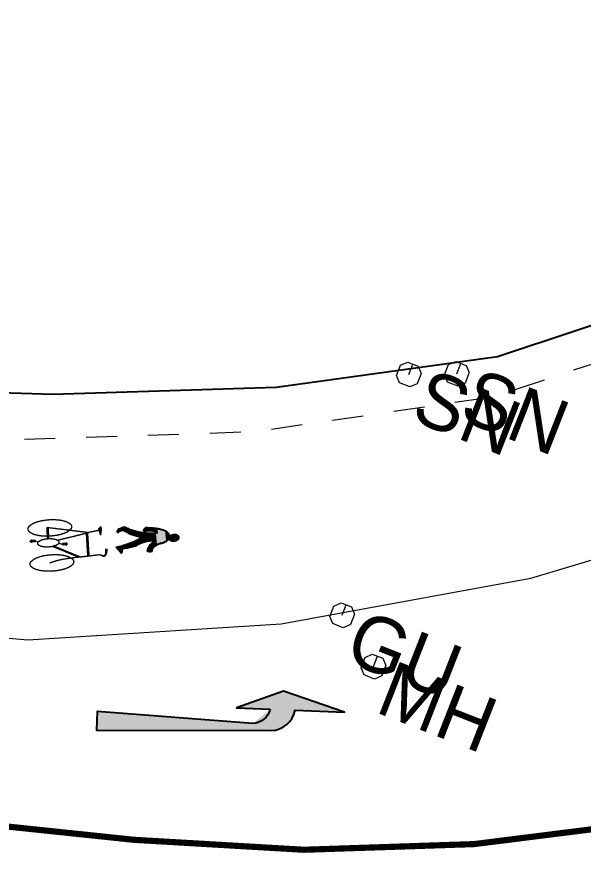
# Model space of a CAD drawing. Extents: x 421500 to 422711, y 436000 to 437000.
# Drawn here: x 421929.4 to 421938.56, y 436550.78 to 436564.36 of the extents above; entities that cross this region are included whole.
import ezdxf
from ezdxf.enums import TextEntityAlignment as Align

# ---------------------------------------------------------------- set-up
doc = ezdxf.new("R2010")
doc.units = 0
doc.linetypes.add('1004', pattern=[6, 4, -2])
doc.linetypes.add('716709-ExBase$0$BLIP', pattern=[1, 0.5, -0.5])
doc.layers.get('0').update_dxf_attribs({"color": 210})
for name, color, linetype, lineweight in [('716709-ExBase$0$LCCFences (Open)', 4, '716709-ExBase$0$EFENCE', 0), ('716709-ExBase$0$LCCPoint Features', 8, 'Continuous', 0), ('716709-ExBase$0$LCCVerges Footpaths and Tracks', 8, '716709-ExBase$0$BLIP', 0), ('716709-ExBase$1$LCCCarriageway Channels', 8, 'Continuous', 0)]:
    doc.layers.add(name, color=color, linetype=linetype, lineweight=lineweight)
for name, color, linetype in [('Lines', 1, 'Continuous'), ('Pr-Edging', 7, 'Continuous'), ('Pr-Kerb', 2, 'Continuous'), ('Pr-KerbEdge', 8, 'Continuous')]:
    doc.layers.add(name, color=color, linetype=linetype)
doc.styles.add('716709-ExBase$0$Style-WORKING', font='WORKING.shx')
doc.linetypes.add('716709-ExBase$0$EFENCE', pattern='A,2,-0.4,[1,fenceline,S=1,R=0,X=0,Y=0],-0.4,2', length=4.8)

# ---------------------------------------------------------------- blocks, each defined once
blk = doc.blocks.new('1038l4')
h = blk.add_hatch(color=0)
edge = h.paths.add_edge_path()
edge.add_arc((-0.358, 2.499), 0.303, 4.7402, 78.8644, ccw=False)
edge.add_line((-0.057, 2.524), (-0.15, 0))
edge.add_line((-0.15, 0), (0.15, 0))
edge.add_line((0.15, 0), (0.044, 2.826))
edge.add_arc((-0.358, 2.799), 0.403, 3.9361, 81.7021)
edge.add_line((-0.3, 3.197), (-0.3, 4))
edge.add_line((-0.3, 4), (-0.6, 3))
edge.add_line((-0.6, 3), (-0.3, 2.25))
edge.add_line((-0.3, 2.25), (-0.3, 2.796))
at = {"color": 0, "linetype": 'Continuous'}
blk.add_lwpolyline([(-0.3, 2.796, -0.335198), (-0.057, 2.524), (-0.15, 0), (0.15, 0), (0.044, 2.826, 0.35297), (-0.3, 3.197), (-0.3, 4), (-0.6, 3), (-0.3, 2.25)], format="xyb", close=True, dxfattribs=at)
blk = doc.blocks.new('1057S')
at = {"color": 0}
blk.add_line((-0.063, 0.42), (-0.043, 0.389), dxfattribs=at)
for points in [[(-0.221, 1.098, 0.0208, 0.0219, 0), (-0.226, 1.108, 0.0219, 0.0229, 0), (-0.229, 1.116, 0.0229, 0.0238, 0), (-0.233, 1.123, 0.0238, 0.0245, 0), (-0.236, 1.129, 0.0245, 0.0252, 0), (-0.239, 1.135, 0.0252, 0.0258, 0), (-0.241, 1.14, 0.0258, 0.0263, 0), (-0.243, 1.144, 0.0263, 0.0268, 0), (-0.244, 1.149, 0.0268, 0.0272, 0), (-0.246, 1.153, 0.0272, 0.0277, 0), (-0.246, 1.156, 0.0277, 0.0281, 0), (-0.246, 1.16, 0.0281, 0.0285, 0), (-0.245, 1.164, 0.0285, 0.0289, 0), (-0.244, 1.168, 0.0289, 0.0294, 0), (-0.242, 1.171, 0.0294, 0.0299, 0), (-0.238, 1.175, 0.0299, 0.0305, 0), (-0.234, 1.179, 0.0305, 0.0313, 0), (-0.229, 1.183, 0.0313, 0.0321, 0), (-0.222, 1.188, 0.0321, 0.0331, 0), (-0.213, 1.192, 0.0331, 0.0343, 0), (-0.203, 1.195, 0.0343, 0.0357, 0), (-0.19, 1.199, 0.0357, 0.0374, 0), (-0.175, 1.201, 0.0374, 0.0394, 0), (-0.157, 1.203, 0.0394, 0.0417, 0), (-0.135, 1.203, 0.0417, 0.0417, 0)], [(0.076, 1.129, 0.0208, 0.0625, 0), (0.172, 1.125, 0.0625, 0.0208, 0), (0.215, 1.143, 0.0208, 0.0208, 0)]]:
    blk.add_lwpolyline(points, format="xyseb", dxfattribs=at)
for points, const_width in [([(-0.23, 0.951), (-0.22, 1.097)], 0.0208), ([(0.134, 0.941), (0.155, 1.097)], 0.0208), ([(-0.303, 0.316), (-0.289, 0.362), (-0.277, 0.409), (-0.268, 0.455), (-0.26, 0.501), (-0.255, 0.547), (-0.25, 0.594), (-0.246, 0.64), (-0.243, 0.688), (-0.24, 0.736), (-0.238, 0.783), (-0.236, 0.827), (-0.234, 0.867), (-0.232, 0.901), (-0.231, 0.928), (-0.23, 0.945), (-0.23, 0.951)], 0.0208), ([(-0.23, 0.92), (0.114, 0.92)], 0.0417), ([(0.041, 0.461), (0.124, 0.92)], 0.0208), ([(0.11, 0.931), (0.125, 0.931)], 0.0208), ([(0.124, 0.92), (0.124, 0.951)], 0.0125), ([(0.239, 0.357), (0.134, 0.931)], 0.0208), ([(0.134, 0.92), (0.134, 0.951)], 0.0125), ([(-0.199, 0.701), (-0.23, 0.764)], 0.0333), ([(-0.224, 0.766), (-0.229, 0.778)], 0.0125), ([(-0.209, 0.753), (-0.23, 0.795)], 0.00833), ([(-0.227, 0.778), (-0.228, 0.782)], 0.00833), ([(-0.053, 0.399), (-0.199, 0.701)], 0.0329), ([(-0.053, 0.399), (-0.199, 0.701)], 0.0125), ([(-0.024, 0.528), (-0.023, 0.589)], 0.0417), ([(-0.033, 0.586), (-0.029, 0.591), (-0.025, 0.595), (-0.02, 0.595), (-0.017, 0.592), (-0.014, 0.586)], 0.0125), ([(-0.01, 0.484), (-0.029, 0.54)], 0.0189), ([(-0.063, 0.399), (-0.053, 0.368)], 0.0125), ([(0.072, 0.316), (0.239, 0.316)], 0.0417), ([(0.239, 0.357), (0.249, 0.316)], 0.0208), ([(0.249, 0.316), (0.239, 0.295)], 0.0125), ([(0.031, 0.155), (0.051, 0.118)], 0.0189), ([(0.051, 0.123), (0.051, 0.065)], 0.0417), ([(0.044, 0.065), (0.047, 0.056), (0.053, 0.055), (0.058, 0.061), (0.063, 0.071)], 0.0125)]:
    blk.add_lwpolyline(points, dxfattribs=dict(at, const_width=const_width))
at = {"color": 0, "const_width": 0.0208}
for points in [[(-0.303, 0.691, 0.213749), (-0.343, 0.673, 0.093897), (-0.392, 0.591, 0.050566), (-0.418, 0.49, 0.037992), (-0.428, 0.352, 0.037992), (-0.418, 0.214, 0.050566), (-0.392, 0.113, 0.093897), (-0.343, 0.031, 0.213749), (-0.303, 0.013, 0.213749), (-0.264, 0.031, 0.093897), (-0.215, 0.113, 0.050566), (-0.188, 0.214, 0.037992), (-0.178, 0.352, 0.037992), (-0.188, 0.49, 0.050566), (-0.215, 0.591, 0.093897), (-0.264, 0.673, 0.213749)], [(0.239, 0.691, 0.213749), (0.199, 0.673, 0.093897), (0.15, 0.591, 0.050566), (0.124, 0.49, 0.037992), (0.114, 0.352, 0.037992), (0.124, 0.214, 0.050566), (0.15, 0.113, 0.093897), (0.199, 0.031, 0.213749), (0.239, 0.013, 0.213749), (0.278, 0.031, 0.093897), (0.327, 0.113, 0.050566), (0.353, 0.214, 0.037992), (0.364, 0.352, 0.037992), (0.353, 0.49, 0.050566), (0.327, 0.591, 0.093897), (0.278, 0.673, 0.213749)], [(0.009, 0.482, 0.211848), (-0.01, 0.473, 0.094525), (-0.035, 0.433, 0.051213), (-0.048, 0.384, 0.038544), (-0.053, 0.316, 0.038544), (-0.048, 0.247, 0.051213), (-0.035, 0.198, 0.094525), (-0.01, 0.158, 0.211848), (0.009, 0.149, 0.211848), (0.029, 0.158, 0.094525), (0.054, 0.198, 0.051213), (0.067, 0.247, 0.038544), (0.072, 0.316, 0.038544), (0.067, 0.384, 0.051213), (0.054, 0.433, 0.094525), (0.029, 0.473, 0.211848)]]:
    blk.add_lwpolyline(points, format="xyb", close=True, dxfattribs=at)
at = {"color": 0}
for points in [[(-0.038, 0.587), (-0.038, 0.588), (-0.037, 0.59), (-0.036, 0.591), (-0.036, 0.592), (-0.035, 0.593), (-0.035, 0.594), (-0.034, 0.595), (-0.033, 0.595), (-0.033, 0.596), (-0.032, 0.597), (-0.032, 0.597), (-0.031, 0.598), (-0.03, 0.598), (-0.03, 0.599), (-0.029, 0.599), (-0.029, 0.599), (-0.028, 0.6), (-0.028, 0.6), (-0.027, 0.6), (-0.026, 0.6), (-0.026, 0.601), (-0.025, 0.601), (-0.025, 0.601), (-0.024, 0.601), (-0.023, 0.601), (-0.023, 0.601), (-0.022, 0.601), (-0.021, 0.601), (-0.021, 0.601), (-0.02, 0.601), (-0.02, 0.601), (-0.019, 0.6), (-0.019, 0.6), (-0.018, 0.6), (-0.018, 0.6), (-0.017, 0.599), (-0.017, 0.599), (-0.016, 0.599), (-0.016, 0.598), (-0.016, 0.598), (-0.015, 0.598), (-0.015, 0.597), (-0.014, 0.597), (-0.014, 0.597), (-0.014, 0.596), (-0.013, 0.596), (-0.013, 0.595), (-0.013, 0.595), (-0.012, 0.594), (-0.012, 0.593), (-0.011, 0.593), (-0.011, 0.592), (-0.011, 0.591), (-0.01, 0.59), (-0.01, 0.589), (-0.009, 0.588)], [(0.035, 0.065), (0.036, 0.062), (0.037, 0.06), (0.037, 0.058), (0.038, 0.056), (0.039, 0.054), (0.04, 0.053), (0.041, 0.052), (0.042, 0.051), (0.043, 0.05), (0.044, 0.049), (0.044, 0.048), (0.045, 0.047), (0.046, 0.047), (0.047, 0.046), (0.048, 0.045), (0.048, 0.045), (0.049, 0.045), (0.049, 0.044), (0.05, 0.044), (0.051, 0.044), (0.051, 0.044), (0.052, 0.044), (0.052, 0.044), (0.053, 0.044), (0.053, 0.045), (0.054, 0.045), (0.055, 0.045), (0.056, 0.046), (0.056, 0.047), (0.057, 0.047), (0.058, 0.048), (0.059, 0.049), (0.06, 0.051), (0.061, 0.052), (0.062, 0.054), (0.063, 0.055), (0.064, 0.057), (0.066, 0.06), (0.067, 0.062), (0.068, 0.065)]]:
    blk.add_lwpolyline(points, dxfattribs=at)
for points in [[(-0.039, 0.587), (-0.036, 0.591), (-0.033, 0.596), (-0.029, 0.599)], [(-0.033, 0.596), (-0.029, 0.599), (-0.024, 0.601), (-0.018, 0.601)], [(-0.024, 0.601), (-0.018, 0.601), (-0.015, 0.598), (-0.012, 0.595)], [(-0.015, 0.598), (-0.012, 0.595), (-0.01, 0.591), (-0.009, 0.588)], [(0.035, 0.064), (0.038, 0.056), (0.042, 0.049), (0.049, 0.044)], [(0.042, 0.049), (0.049, 0.044), (0.053, 0.044), (0.058, 0.048)], [(0.053, 0.044), (0.058, 0.048), (0.062, 0.053), (0.064, 0.057)], [(0.062, 0.053), (0.064, 0.057), (0.067, 0.062), (0.067, 0.065)]]:
    blk.add_solid(points, dxfattribs=at)
blk = doc.blocks.new('*U26')
at = {"linetype": 'Continuous'}
for points in [[(189.893, 96.923), (189.892, 96.918), (189.982, 96.922)], [(189.982, 96.922), (189.892, 96.918), (189.983, 96.917)], [(189.981, 96.928), (189.893, 96.923), (189.982, 96.922)], [(189.894, 96.928), (189.893, 96.923), (189.981, 96.928)], [(189.98, 96.933), (189.894, 96.928), (189.981, 96.928)], [(189.895, 96.933), (189.894, 96.928), (189.98, 96.933)], [(189.896, 96.938), (189.895, 96.933), (189.979, 96.937)], [(189.979, 96.937), (189.895, 96.933), (189.98, 96.933)], [(189.898, 96.943), (189.896, 96.938), (189.977, 96.942)], [(189.977, 96.942), (189.896, 96.938), (189.979, 96.937)], [(189.899, 96.947), (189.898, 96.943), (189.976, 96.946)], [(189.976, 96.946), (189.898, 96.943), (189.977, 96.942)], [(189.974, 96.951), (189.899, 96.947), (189.976, 96.946)], [(189.901, 96.951), (189.899, 96.947), (189.974, 96.951)], [(189.972, 96.955), (189.901, 96.951), (189.974, 96.951)], [(189.903, 96.955), (189.901, 96.951), (189.972, 96.955)], [(189.969, 96.959), (189.903, 96.955), (189.972, 96.955)], [(189.906, 96.959), (189.903, 96.955), (189.969, 96.959)], [(189.908, 96.963), (189.906, 96.959), (189.967, 96.962)], [(189.967, 96.962), (189.906, 96.959), (189.969, 96.959)], [(189.911, 96.966), (189.908, 96.963), (189.965, 96.965)], [(189.965, 96.965), (189.908, 96.963), (189.967, 96.962)], [(189.913, 96.969), (189.911, 96.966), (189.962, 96.968)], [(189.962, 96.968), (189.911, 96.966), (189.965, 96.965)], [(189.959, 96.971), (189.913, 96.969), (189.962, 96.968)], [(189.916, 96.971), (189.913, 96.969), (189.959, 96.971)], [(189.919, 96.974), (189.916, 96.971), (189.956, 96.973)], [(189.956, 96.973), (189.916, 96.971), (189.959, 96.971)], [(189.953, 96.975), (189.919, 96.974), (189.956, 96.973)], [(189.922, 96.975), (189.919, 96.974), (189.953, 96.975)], [(189.95, 96.977), (189.922, 96.975), (189.953, 96.975)], [(189.925, 96.977), (189.922, 96.975), (189.95, 96.977)], [(189.947, 96.978), (189.925, 96.977), (189.95, 96.977)], [(189.928, 96.978), (189.925, 96.977), (189.947, 96.978)], [(189.944, 96.979), (189.928, 96.978), (189.947, 96.978)], [(189.931, 96.979), (189.928, 96.978), (189.944, 96.979)], [(189.941, 96.98), (189.931, 96.979), (189.944, 96.979)], [(189.934, 96.98), (189.931, 96.979), (189.941, 96.98)], [(189.938, 96.98), (189.934, 96.98), (189.941, 96.98)], [(189.892, 96.918), (189.891, 96.913), (189.983, 96.917)], [(189.983, 96.917), (189.891, 96.913), (189.984, 96.912)], [(189.891, 96.913), (189.891, 96.907), (189.984, 96.912)], [(189.984, 96.912), (189.891, 96.907), (189.984, 96.907)], [(189.984, 96.907), (189.891, 96.902), (189.984, 96.901)], [(189.891, 96.907), (189.891, 96.902), (189.984, 96.907)], [(189.891, 96.902), (189.891, 96.897), (189.984, 96.901)], [(189.984, 96.901), (189.891, 96.897), (189.984, 96.896)], [(189.891, 96.897), (189.891, 96.892), (189.984, 96.896)], [(189.984, 96.896), (189.891, 96.892), (189.983, 96.891)], [(189.891, 96.892), (189.892, 96.886), (189.983, 96.891)], [(189.983, 96.891), (189.892, 96.886), (189.983, 96.886)], [(189.892, 96.886), (189.893, 96.881), (189.983, 96.886)], [(189.983, 96.886), (189.893, 96.881), (189.982, 96.88)], [(189.893, 96.881), (189.894, 96.876), (189.982, 96.88)], [(189.982, 96.88), (189.894, 96.876), (189.981, 96.875)], [(189.894, 96.876), (189.895, 96.871), (189.981, 96.875)], [(189.981, 96.875), (189.895, 96.871), (189.98, 96.87)], [(189.895, 96.871), (189.896, 96.866), (189.98, 96.87)], [(189.98, 96.87), (189.896, 96.866), (189.979, 96.866)], [(189.896, 96.866), (189.898, 96.862), (189.979, 96.866)], [(189.979, 96.866), (189.898, 96.862), (189.977, 96.861)], [(189.898, 96.862), (189.899, 96.857), (189.977, 96.861)], [(189.977, 96.861), (189.899, 96.857), (189.975, 96.857)], [(189.899, 96.857), (189.901, 96.853), (189.975, 96.857)], [(189.975, 96.857), (189.901, 96.853), (189.973, 96.852)], [(189.901, 96.853), (189.903, 96.849), (189.973, 96.852)], [(189.973, 96.852), (189.903, 96.849), (189.973, 96.851)], [(189.973, 96.851), (189.903, 96.849), (189.972, 96.849)], [(189.903, 96.849), (189.906, 96.845), (189.972, 96.847)], [(189.972, 96.849), (189.903, 96.849), (189.972, 96.847)], [(189.907, 96.792), (189.903, 96.784), (190.052, 96.785)], [(189.972, 96.847), (189.906, 96.845), (189.972, 96.845)], [(189.906, 96.845), (189.908, 96.842), (189.972, 96.845)], [(189.912, 96.799), (189.907, 96.792), (190.044, 96.797)], [(190.044, 96.797), (189.907, 96.792), (190.046, 96.794)], [(190.046, 96.794), (189.907, 96.792), (190.052, 96.785)], [(189.972, 96.845), (189.908, 96.842), (189.972, 96.843)], [(189.972, 96.843), (189.908, 96.842), (189.972, 96.841)], [(189.908, 96.842), (189.911, 96.839), (189.972, 96.841)], [(189.972, 96.841), (189.911, 96.839), (189.973, 96.84)], [(189.973, 96.84), (189.911, 96.839), (189.974, 96.838)], [(189.911, 96.839), (189.913, 96.836), (189.974, 96.838)], [(189.916, 96.806), (189.912, 96.799), (190.039, 96.804)], [(190.039, 96.804), (189.912, 96.799), (190.042, 96.801)], [(190.042, 96.801), (189.912, 96.799), (190.044, 96.797)], [(189.974, 96.838), (189.913, 96.836), (189.975, 96.837)], [(189.975, 96.837), (189.913, 96.836), (189.976, 96.836)], [(189.913, 96.836), (189.916, 96.833), (189.977, 96.836)], [(189.976, 96.836), (189.913, 96.836), (189.977, 96.836)], [(189.977, 96.836), (189.916, 96.833), (189.978, 96.835)], [(189.983, 96.835), (189.916, 96.833), (189.988, 96.834)], [(189.978, 96.835), (189.916, 96.833), (189.983, 96.835)], [(189.988, 96.834), (189.916, 96.833), (189.993, 96.833)], [(189.916, 96.833), (189.919, 96.831), (189.993, 96.833)], [(189.921, 96.813), (189.916, 96.806), (190.031, 96.812)], [(190.031, 96.812), (189.916, 96.806), (190.034, 96.809)], [(190.034, 96.809), (189.916, 96.806), (190.037, 96.807)], [(190.037, 96.807), (189.916, 96.806), (190.039, 96.804)], [(189.993, 96.833), (189.919, 96.831), (189.998, 96.831)], [(189.919, 96.831), (189.92, 96.83), (190.003, 96.83)], [(189.998, 96.831), (189.919, 96.831), (190.003, 96.83)], [(189.92, 96.83), (189.921, 96.829), (190.003, 96.83)], [(190.003, 96.83), (189.921, 96.829), (190.008, 96.827)], [(189.921, 96.829), (189.922, 96.827), (190.008, 96.827)], [(190.027, 96.816), (189.921, 96.815), (190.031, 96.812)], [(189.922, 96.816), (189.921, 96.815), (190.027, 96.816)], [(189.921, 96.815), (189.921, 96.813), (190.031, 96.812)], [(189.922, 96.827), (189.922, 96.826), (190.013, 96.825)], [(190.008, 96.827), (189.922, 96.827), (190.013, 96.825)], [(189.922, 96.826), (189.923, 96.824), (190.013, 96.825)], [(189.923, 96.818), (189.922, 96.816), (190.027, 96.816)], [(190.013, 96.825), (189.923, 96.824), (190.017, 96.822)], [(189.923, 96.824), (189.923, 96.822), (190.017, 96.822)], [(189.923, 96.822), (189.923, 96.82), (190.022, 96.819)], [(190.017, 96.822), (189.923, 96.822), (190.022, 96.819)], [(189.923, 96.82), (189.923, 96.818), (190.022, 96.819)], [(190.022, 96.819), (189.923, 96.818), (190.027, 96.816)], [(189.866, 96.663), (189.863, 96.655), (190.042, 96.661)], [(190.042, 96.661), (189.863, 96.655), (190.042, 96.647)], [(189.868, 96.671), (189.866, 96.663), (190.042, 96.661)], [(189.87, 96.68), (189.868, 96.671), (190.099, 96.672)], [(190.099, 96.672), (189.868, 96.671), (190.102, 96.66)], [(189.868, 96.671), (190.042, 96.661), (190.102, 96.66)], [(189.872, 96.689), (189.87, 96.68), (190.095, 96.683)], [(190.095, 96.683), (189.87, 96.68), (190.099, 96.672)], [(189.873, 96.697), (189.872, 96.689), (190.092, 96.694)], [(190.092, 96.694), (189.872, 96.689), (190.095, 96.683)], [(189.874, 96.703), (189.873, 96.697), (190.092, 96.694)], [(189.875, 96.709), (189.874, 96.703), (190.088, 96.705)], [(190.088, 96.705), (189.874, 96.703), (190.092, 96.694)], [(189.876, 96.714), (189.875, 96.709), (190.088, 96.705)], [(189.877, 96.72), (189.876, 96.714), (190.084, 96.716)], [(190.084, 96.716), (189.876, 96.714), (190.088, 96.705)], [(189.879, 96.725), (189.877, 96.72), (190.084, 96.716)], [(189.882, 96.734), (189.879, 96.725), (190.08, 96.726)], [(190.08, 96.726), (189.879, 96.725), (190.084, 96.716)], [(189.885, 96.743), (189.882, 96.734), (190.076, 96.736)], [(190.076, 96.736), (189.882, 96.734), (190.08, 96.726)], [(189.888, 96.752), (189.885, 96.743), (190.071, 96.747)], [(190.071, 96.747), (189.885, 96.743), (190.076, 96.736)], [(189.892, 96.76), (189.888, 96.752), (190.067, 96.756)], [(190.067, 96.756), (189.888, 96.752), (190.071, 96.747)], [(189.895, 96.768), (189.892, 96.76), (190.062, 96.766)], [(190.062, 96.766), (189.892, 96.76), (190.067, 96.756)], [(190.057, 96.776), (189.895, 96.768), (190.062, 96.766)], [(189.899, 96.776), (189.895, 96.768), (190.057, 96.776)], [(189.903, 96.784), (189.899, 96.776), (190.057, 96.776)], [(190.052, 96.785), (189.903, 96.784), (190.057, 96.776)], [(190.042, 96.661), (190.046, 96.656), (190.102, 96.66)], [(190.102, 96.66), (190.046, 96.656), (190.105, 96.649)], [(189.766, 96.541), (189.765, 96.539), (189.78, 96.54)], [(189.78, 96.54), (189.765, 96.539), (189.874, 96.538)], [(189.765, 96.539), (189.765, 96.537), (189.874, 96.538)], [(189.874, 96.538), (189.765, 96.537), (189.869, 96.532)], [(189.765, 96.537), (189.765, 96.535), (189.869, 96.532)], [(189.765, 96.535), (189.765, 96.533), (189.869, 96.532)], [(189.765, 96.533), (189.765, 96.526), (189.869, 96.532)], [(189.869, 96.532), (189.765, 96.526), (189.865, 96.526)], [(189.767, 96.543), (189.766, 96.541), (189.78, 96.542)], [(189.78, 96.542), (189.766, 96.541), (189.78, 96.54)], [(189.768, 96.544), (189.767, 96.543), (189.779, 96.543)], [(189.779, 96.543), (189.767, 96.543), (189.78, 96.542)], [(189.778, 96.545), (189.768, 96.544), (189.779, 96.543)], [(189.769, 96.545), (189.768, 96.544), (189.778, 96.545)], [(189.777, 96.546), (189.769, 96.545), (189.778, 96.545)], [(189.77, 96.546), (189.769, 96.545), (189.777, 96.546)], [(189.771, 96.547), (189.77, 96.546), (189.775, 96.546)], [(189.775, 96.546), (189.77, 96.546), (189.777, 96.546)], [(189.774, 96.547), (189.771, 96.547), (189.775, 96.546)], [(189.773, 96.547), (189.771, 96.547), (189.774, 96.547)], [(189.786, 96.543), (189.78, 96.54), (189.874, 96.538)], [(189.791, 96.546), (189.786, 96.543), (189.879, 96.544)], [(189.879, 96.544), (189.786, 96.543), (189.874, 96.538)], [(189.796, 96.55), (189.791, 96.546), (189.879, 96.544)], [(189.801, 96.553), (189.796, 96.55), (189.883, 96.551)], [(189.883, 96.551), (189.796, 96.55), (189.879, 96.544)], [(189.887, 96.558), (189.801, 96.553), (189.883, 96.551)], [(189.806, 96.558), (189.801, 96.553), (189.887, 96.558)], [(189.811, 96.562), (189.806, 96.558), (189.887, 96.558)], [(189.815, 96.567), (189.811, 96.562), (189.891, 96.565)], [(189.891, 96.565), (189.811, 96.562), (189.887, 96.558)], [(189.895, 96.572), (189.815, 96.567), (189.891, 96.565)], [(189.82, 96.572), (189.815, 96.567), (189.895, 96.572)], [(189.824, 96.578), (189.82, 96.572), (189.895, 96.572)], [(189.829, 96.583), (189.824, 96.578), (189.899, 96.58)], [(189.899, 96.58), (189.824, 96.578), (189.895, 96.572)], [(189.833, 96.59), (189.829, 96.583), (189.902, 96.588)], [(189.902, 96.588), (189.829, 96.583), (189.899, 96.58)], [(189.906, 96.596), (189.833, 96.59), (189.902, 96.588)], [(189.837, 96.596), (189.833, 96.59), (189.906, 96.596)], [(189.841, 96.602), (189.837, 96.596), (189.906, 96.596)], [(189.845, 96.609), (189.841, 96.602), (189.909, 96.604)], [(189.909, 96.604), (189.841, 96.602), (189.906, 96.596)], [(189.848, 96.616), (189.845, 96.609), (189.912, 96.612)], [(189.912, 96.612), (189.845, 96.609), (189.909, 96.604)], [(189.851, 96.624), (189.848, 96.616), (189.915, 96.621)], [(189.915, 96.621), (189.848, 96.616), (189.912, 96.612)], [(189.855, 96.631), (189.851, 96.624), (189.918, 96.63)], [(189.918, 96.63), (189.851, 96.624), (189.915, 96.621)], [(189.858, 96.639), (189.855, 96.631), (190.042, 96.633)], [(190.042, 96.633), (189.855, 96.631), (189.918, 96.63)], [(189.861, 96.647), (189.858, 96.639), (190.042, 96.633)], [(189.863, 96.655), (189.861, 96.647), (190.042, 96.647)], [(190.042, 96.647), (189.861, 96.647), (190.042, 96.633)], [(190.042, 96.633), (189.918, 96.63), (190.042, 96.618)], [(189.918, 96.63), (189.919, 96.62), (190.042, 96.618)], [(189.919, 96.62), (189.921, 96.61), (190.042, 96.618)], [(190.042, 96.618), (189.921, 96.61), (190.042, 96.604)], [(189.921, 96.61), (189.922, 96.6), (190.042, 96.604)], [(190.042, 96.604), (189.922, 96.6), (190.043, 96.59)], [(189.922, 96.6), (189.924, 96.59), (190.043, 96.59)], [(189.924, 96.59), (189.925, 96.58), (190.043, 96.59)], [(190.043, 96.59), (189.925, 96.58), (190.044, 96.576)], [(189.925, 96.58), (189.925, 96.57), (190.044, 96.576)], [(190.044, 96.576), (189.925, 96.57), (190.045, 96.562)], [(189.925, 96.57), (189.926, 96.56), (190.045, 96.562)], [(190.045, 96.562), (189.926, 96.56), (190.046, 96.548)], [(189.926, 96.56), (189.926, 96.55), (190.046, 96.548)], [(189.926, 96.55), (189.927, 96.539), (190.046, 96.548)], [(189.927, 96.539), (189.926, 96.529), (190.047, 96.534)], [(190.047, 96.534), (189.926, 96.529), (190.049, 96.52)], [(190.046, 96.548), (189.927, 96.539), (190.047, 96.534)], [(190.046, 96.656), (190.049, 96.65), (190.105, 96.649)], [(190.049, 96.65), (190.053, 96.644), (190.105, 96.649)], [(190.105, 96.649), (190.053, 96.644), (190.108, 96.637)], [(190.053, 96.644), (190.056, 96.638), (190.108, 96.637)], [(190.056, 96.638), (190.059, 96.632), (190.108, 96.637)], [(190.108, 96.637), (190.059, 96.632), (190.11, 96.625)], [(190.059, 96.632), (190.062, 96.626), (190.11, 96.625)], [(190.062, 96.626), (190.065, 96.619), (190.11, 96.625)], [(190.11, 96.625), (190.065, 96.619), (190.113, 96.613)], [(190.065, 96.619), (190.067, 96.613), (190.113, 96.613)], [(190.067, 96.613), (190.07, 96.606), (190.115, 96.601)], [(190.113, 96.613), (190.067, 96.613), (190.115, 96.601)], [(190.07, 96.606), (190.072, 96.599), (190.115, 96.601)], [(190.115, 96.601), (190.072, 96.599), (190.117, 96.589)], [(190.072, 96.599), (190.074, 96.591), (190.117, 96.589)], [(190.074, 96.591), (190.076, 96.584), (190.117, 96.589)], [(190.117, 96.589), (190.076, 96.584), (190.119, 96.577)], [(190.076, 96.584), (190.078, 96.576), (190.119, 96.577)], [(190.119, 96.577), (190.078, 96.576), (190.12, 96.564)], [(190.078, 96.576), (190.079, 96.569), (190.12, 96.564)], [(190.079, 96.569), (190.08, 96.561), (190.12, 96.564)], [(190.12, 96.564), (190.08, 96.561), (190.121, 96.552)], [(190.08, 96.561), (190.082, 96.553), (190.121, 96.552)], [(190.082, 96.553), (190.083, 96.545), (190.121, 96.552)], [(190.121, 96.552), (190.083, 96.545), (190.123, 96.54)], [(190.083, 96.545), (190.083, 96.538), (190.123, 96.54)], [(190.123, 96.54), (190.083, 96.538), (190.123, 96.527)], [(190.083, 96.538), (190.083, 96.531), (190.123, 96.527)], [(190.083, 96.531), (190.083, 96.523), (190.123, 96.527)], [(189.765, 96.526), (189.765, 96.519), (189.86, 96.52)], [(189.865, 96.526), (189.765, 96.526), (189.86, 96.52)], [(189.86, 96.52), (189.765, 96.519), (189.855, 96.515)], [(189.765, 96.519), (189.766, 96.512), (189.855, 96.515)], [(189.855, 96.515), (189.766, 96.512), (189.85, 96.51)], [(189.766, 96.512), (189.767, 96.506), (189.85, 96.51)], [(189.85, 96.51), (189.767, 96.506), (189.844, 96.506)], [(189.767, 96.506), (189.768, 96.499), (189.844, 96.506)], [(189.844, 96.506), (189.768, 96.499), (189.839, 96.501)], [(189.839, 96.501), (189.768, 96.499), (189.834, 96.498)], [(189.768, 96.499), (189.77, 96.493), (189.834, 96.498)], [(189.834, 96.498), (189.77, 96.493), (189.828, 96.494)], [(189.828, 96.494), (189.77, 96.493), (189.822, 96.491)], [(189.77, 96.493), (189.771, 96.486), (189.822, 96.491)], [(189.822, 96.491), (189.771, 96.486), (189.817, 96.488)], [(189.817, 96.488), (189.771, 96.486), (189.811, 96.485)], [(189.771, 96.486), (189.773, 96.48), (189.811, 96.485)], [(189.811, 96.485), (189.773, 96.48), (189.805, 96.483)], [(189.805, 96.483), (189.773, 96.48), (189.8, 96.481)], [(189.8, 96.481), (189.773, 96.48), (189.794, 96.48)], [(189.794, 96.48), (189.773, 96.478), (189.788, 96.479)], [(189.773, 96.48), (189.773, 96.478), (189.794, 96.48)], [(189.788, 96.479), (189.773, 96.478), (189.787, 96.477)], [(189.773, 96.478), (189.774, 96.477), (189.787, 96.477)], [(189.774, 96.477), (189.775, 96.475), (189.786, 96.475)], [(189.787, 96.477), (189.774, 96.477), (189.786, 96.475)], [(189.775, 96.475), (189.776, 96.474), (189.785, 96.474)], [(189.786, 96.475), (189.775, 96.475), (189.785, 96.474)], [(189.776, 96.474), (189.777, 96.473), (189.784, 96.473)], [(189.785, 96.474), (189.776, 96.474), (189.784, 96.473)], [(189.777, 96.473), (189.779, 96.472), (189.783, 96.472)], [(189.784, 96.473), (189.777, 96.473), (189.783, 96.472)], [(189.779, 96.472), (189.78, 96.472), (189.781, 96.472)], [(189.783, 96.472), (189.779, 96.472), (189.781, 96.472)], [(189.996, 96.42), (189.906, 96.4), (189.989, 96.404)], [(189.912, 96.42), (189.906, 96.4), (189.996, 96.42)], [(189.989, 96.404), (189.906, 96.4), (189.982, 96.389)], [(189.914, 96.429), (189.912, 96.42), (190.067, 96.423)], [(190.067, 96.423), (189.912, 96.42), (189.996, 96.42)], [(189.916, 96.439), (189.914, 96.429), (190.063, 96.438)], [(190.063, 96.438), (189.914, 96.429), (190.067, 96.423)], [(189.918, 96.449), (189.916, 96.439), (190.063, 96.438)], [(189.92, 96.459), (189.918, 96.449), (190.06, 96.451)], [(190.06, 96.451), (189.918, 96.449), (190.063, 96.438)], [(189.922, 96.468), (189.92, 96.459), (190.057, 96.465)], [(190.057, 96.465), (189.92, 96.459), (190.06, 96.451)], [(190.055, 96.478), (189.922, 96.468), (190.057, 96.465)], [(189.923, 96.478), (189.922, 96.468), (190.055, 96.478)], [(189.924, 96.489), (189.923, 96.478), (190.055, 96.478)], [(189.925, 96.499), (189.924, 96.489), (190.053, 96.492)], [(190.053, 96.492), (189.924, 96.489), (190.055, 96.478)], [(189.926, 96.509), (189.925, 96.499), (190.051, 96.506)], [(190.051, 96.506), (189.925, 96.499), (190.053, 96.492)], [(189.926, 96.529), (189.926, 96.519), (190.049, 96.52)], [(190.049, 96.52), (189.926, 96.519), (190.051, 96.506)], [(189.926, 96.519), (189.926, 96.509), (190.051, 96.506)], [(190.067, 96.423), (189.996, 96.42), (190.07, 96.408)], [(189.996, 96.42), (190, 96.406), (190.07, 96.408)], [(190.07, 96.408), (190, 96.406), (190.074, 96.394)], [(190, 96.406), (190.004, 96.391), (190.074, 96.394)], [(190.079, 96.476), (190.078, 96.473), (190.129, 96.475)], [(190.129, 96.475), (190.078, 96.473), (190.127, 96.471)], [(190.078, 96.473), (190.078, 96.47), (190.127, 96.471)], [(190.127, 96.471), (190.078, 96.47), (190.124, 96.467)], [(190.078, 96.47), (190.078, 96.467), (190.124, 96.467)], [(190.078, 96.467), (190.079, 96.464), (190.124, 96.467)], [(190.08, 96.486), (190.079, 96.479), (190.133, 96.484)], [(190.133, 96.484), (190.079, 96.479), (190.132, 96.481)], [(190.132, 96.481), (190.079, 96.479), (190.132, 96.479)], [(190.132, 96.479), (190.079, 96.476), (190.129, 96.475)], [(190.079, 96.479), (190.079, 96.476), (190.132, 96.479)], [(190.124, 96.467), (190.079, 96.464), (190.122, 96.463)], [(190.079, 96.464), (190.079, 96.462), (190.122, 96.463)], [(190.122, 96.463), (190.079, 96.462), (190.119, 96.46)], [(190.079, 96.462), (190.08, 96.459), (190.119, 96.46)], [(190.081, 96.494), (190.08, 96.486), (190.134, 96.492)], [(190.134, 96.492), (190.08, 96.486), (190.134, 96.489)], [(190.134, 96.489), (190.08, 96.486), (190.134, 96.486)], [(190.134, 96.486), (190.08, 96.486), (190.133, 96.484)], [(190.119, 96.46), (190.08, 96.459), (190.116, 96.457)], [(190.08, 96.459), (190.081, 96.456), (190.116, 96.457)], [(190.082, 96.501), (190.081, 96.494), (190.133, 96.5)], [(190.133, 96.5), (190.081, 96.494), (190.134, 96.497)], [(190.134, 96.497), (190.081, 96.494), (190.134, 96.495)], [(190.134, 96.495), (190.081, 96.494), (190.134, 96.492)], [(190.116, 96.457), (190.081, 96.456), (190.113, 96.455)], [(190.081, 96.456), (190.082, 96.454), (190.113, 96.455)], [(190.083, 96.508), (190.082, 96.501), (190.131, 96.507)], [(190.131, 96.507), (190.082, 96.501), (190.132, 96.505)], [(190.132, 96.505), (190.082, 96.501), (190.133, 96.503)], [(190.133, 96.503), (190.082, 96.501), (190.133, 96.5)], [(190.113, 96.455), (190.082, 96.454), (190.11, 96.452)], [(190.082, 96.454), (190.083, 96.452), (190.11, 96.452)], [(190.123, 96.527), (190.083, 96.523), (190.124, 96.514)], [(190.083, 96.523), (190.083, 96.516), (190.124, 96.514)], [(190.083, 96.516), (190.083, 96.508), (190.124, 96.514)], [(190.126, 96.514), (190.083, 96.508), (190.127, 96.512)], [(190.124, 96.514), (190.083, 96.508), (190.126, 96.514)], [(190.127, 96.512), (190.083, 96.508), (190.129, 96.511)], [(190.129, 96.511), (190.083, 96.508), (190.13, 96.509)], [(190.13, 96.509), (190.083, 96.508), (190.131, 96.507)], [(190.083, 96.452), (190.085, 96.45), (190.107, 96.45)], [(190.11, 96.452), (190.083, 96.452), (190.107, 96.45)], [(190.085, 96.45), (190.086, 96.448), (190.103, 96.449)], [(190.107, 96.45), (190.085, 96.45), (190.103, 96.449)], [(190.103, 96.449), (190.086, 96.448), (190.1, 96.447)], [(190.086, 96.448), (190.088, 96.447), (190.1, 96.447)], [(190.088, 96.447), (190.09, 96.446), (190.1, 96.447)], [(190.1, 96.447), (190.09, 96.446), (190.097, 96.446)], [(190.09, 96.446), (190.091, 96.446), (190.097, 96.446)], [(190.091, 96.446), (190.093, 96.446), (190.095, 96.446)], [(190.097, 96.446), (190.091, 96.446), (190.095, 96.446)], [(189.87, 96.275), (189.868, 96.26), (189.939, 96.273)], [(189.939, 96.273), (189.868, 96.26), (189.934, 96.256)], [(189.945, 96.29), (189.87, 96.275), (189.939, 96.273)], [(189.873, 96.29), (189.87, 96.275), (189.945, 96.29)], [(189.877, 96.305), (189.873, 96.29), (189.945, 96.29)], [(189.88, 96.32), (189.877, 96.305), (189.951, 96.307)], [(189.951, 96.307), (189.877, 96.305), (189.945, 96.29)], [(189.887, 96.339), (189.88, 96.32), (189.956, 96.324)], [(189.956, 96.324), (189.88, 96.32), (189.951, 96.307)], [(189.893, 96.359), (189.887, 96.339), (189.969, 96.357)], [(189.969, 96.357), (189.887, 96.339), (189.963, 96.34)], [(189.963, 96.34), (189.887, 96.339), (189.956, 96.324)], [(189.9, 96.379), (189.893, 96.359), (189.975, 96.373)], [(189.975, 96.373), (189.893, 96.359), (189.969, 96.357)], [(189.906, 96.4), (189.9, 96.379), (189.982, 96.389)], [(189.982, 96.389), (189.9, 96.379), (189.975, 96.373)], [(190.074, 96.394), (190.004, 96.391), (190.079, 96.379)], [(190.004, 96.391), (190.008, 96.377), (190.079, 96.379)], [(190.079, 96.379), (190.008, 96.377), (190.083, 96.365)], [(190.008, 96.377), (190.013, 96.363), (190.083, 96.365)], [(190.083, 96.365), (190.013, 96.363), (190.088, 96.351)], [(190.013, 96.363), (190.018, 96.349), (190.088, 96.351)], [(190.088, 96.351), (190.018, 96.349), (190.092, 96.337)], [(190.018, 96.349), (190.023, 96.336), (190.092, 96.337)], [(190.092, 96.337), (190.023, 96.336), (190.097, 96.324)], [(190.023, 96.336), (190.028, 96.322), (190.097, 96.324)], [(190.097, 96.324), (190.028, 96.322), (190.103, 96.31)], [(190.028, 96.322), (190.033, 96.309), (190.103, 96.31)], [(190.103, 96.31), (190.033, 96.309), (190.108, 96.297)], [(190.033, 96.309), (190.038, 96.296), (190.108, 96.297)], [(190.108, 96.297), (190.038, 96.296), (190.113, 96.284)], [(190.038, 96.296), (190.044, 96.283), (190.113, 96.284)], [(190.113, 96.284), (190.044, 96.283), (190.119, 96.271)], [(190.044, 96.283), (190.05, 96.271), (190.119, 96.271)], [(190.05, 96.271), (190.056, 96.258), (190.125, 96.258)], [(190.119, 96.271), (190.05, 96.271), (190.125, 96.258)], [(189.854, 96.152), (189.852, 96.136), (189.906, 96.149)], [(189.906, 96.149), (189.852, 96.136), (189.902, 96.13)], [(189.855, 96.168), (189.854, 96.152), (189.91, 96.167)], [(189.91, 96.167), (189.854, 96.152), (189.906, 96.149)], [(189.857, 96.183), (189.855, 96.168), (189.91, 96.167)], [(189.859, 96.199), (189.857, 96.183), (189.915, 96.185)], [(189.915, 96.185), (189.857, 96.183), (189.91, 96.167)], [(189.861, 96.214), (189.859, 96.199), (189.919, 96.203)], [(189.919, 96.203), (189.859, 96.199), (189.915, 96.185)], [(189.863, 96.229), (189.861, 96.214), (189.924, 96.221)], [(189.924, 96.221), (189.861, 96.214), (189.919, 96.203)], [(189.865, 96.245), (189.863, 96.229), (189.929, 96.238)], [(189.929, 96.238), (189.863, 96.229), (189.924, 96.221)], [(189.868, 96.26), (189.865, 96.245), (189.934, 96.256)], [(189.934, 96.256), (189.865, 96.245), (189.929, 96.238)], [(190.056, 96.258), (190.062, 96.246), (190.125, 96.258)], [(190.125, 96.258), (190.062, 96.246), (190.131, 96.245)], [(190.062, 96.246), (190.068, 96.234), (190.131, 96.245)], [(190.131, 96.245), (190.068, 96.234), (190.137, 96.233)], [(190.068, 96.234), (190.074, 96.222), (190.137, 96.233)], [(190.137, 96.233), (190.074, 96.222), (190.143, 96.221)], [(190.074, 96.222), (190.081, 96.211), (190.143, 96.221)], [(190.143, 96.221), (190.081, 96.211), (190.15, 96.209)], [(190.081, 96.211), (190.087, 96.199), (190.15, 96.209)], [(190.15, 96.209), (190.087, 96.199), (190.156, 96.198)], [(190.087, 96.199), (190.094, 96.188), (190.156, 96.198)], [(190.156, 96.198), (190.094, 96.188), (190.163, 96.186)], [(190.094, 96.188), (190.101, 96.177), (190.163, 96.186)], [(190.163, 96.186), (190.101, 96.177), (190.17, 96.175)], [(190.101, 96.177), (190.108, 96.167), (190.17, 96.175)], [(190.17, 96.175), (190.108, 96.167), (190.177, 96.164)], [(190.108, 96.167), (190.116, 96.156), (190.177, 96.164)], [(190.177, 96.164), (190.116, 96.156), (190.184, 96.154)], [(190.116, 96.156), (190.123, 96.146), (190.184, 96.154)], [(190.184, 96.154), (190.123, 96.146), (190.13, 96.136)], [(190.184, 96.154), (190.13, 96.136), (190.157, 96.072)], [(189.79, 96.074), (189.789, 96.072), (189.889, 96.056)], [(189.789, 96.072), (189.789, 96.071), (189.889, 96.056)], [(189.789, 96.071), (189.789, 96.069), (189.889, 96.056)], [(189.789, 96.069), (189.789, 96.067), (189.889, 96.056)], [(189.789, 96.067), (189.79, 96.066), (189.889, 96.056)], [(189.791, 96.077), (189.79, 96.076), (189.892, 96.075)], [(189.79, 96.076), (189.79, 96.074), (189.892, 96.075)], [(189.892, 96.075), (189.79, 96.074), (189.889, 96.056)], [(189.79, 96.066), (189.79, 96.065), (189.889, 96.056)], [(189.79, 96.065), (189.791, 96.063), (189.889, 96.056)], [(189.792, 96.078), (189.791, 96.077), (189.892, 96.075)], [(189.791, 96.063), (189.792, 96.063), (189.889, 96.056)], [(189.792, 96.079), (189.792, 96.078), (189.892, 96.075)], [(189.793, 96.079), (189.792, 96.079), (189.892, 96.075)], [(189.792, 96.063), (189.886, 96.037), (189.889, 96.056)], [(189.792, 96.063), (189.883, 96.018), (189.886, 96.037)], [(189.792, 96.063), (189.881, 95.999), (189.883, 96.018)], [(189.85, 96.089), (189.793, 96.079), (189.892, 96.075)], [(189.851, 96.121), (189.85, 96.105), (189.899, 96.112)], [(189.899, 96.112), (189.85, 96.105), (189.895, 96.094)], [(189.85, 96.105), (189.85, 96.089), (189.895, 96.094)], [(189.895, 96.094), (189.85, 96.089), (189.892, 96.075)], [(189.852, 96.136), (189.851, 96.121), (189.902, 96.13)], [(189.902, 96.13), (189.851, 96.121), (189.899, 96.112)], [(190.107, 96.053), (190.106, 96.052), (190.145, 96.052)], [(190.106, 96.052), (190.106, 96.05), (190.143, 96.051)], [(190.145, 96.052), (190.106, 96.052), (190.143, 96.051)], [(190.143, 96.051), (190.106, 96.05), (190.141, 96.049)], [(190.106, 96.05), (190.106, 96.049), (190.141, 96.049)], [(190.106, 96.049), (190.107, 96.048), (190.138, 96.048)], [(190.141, 96.049), (190.106, 96.049), (190.138, 96.048)], [(190.108, 96.056), (190.107, 96.055), (190.147, 96.054)], [(190.107, 96.055), (190.107, 96.053), (190.147, 96.054)], [(190.147, 96.054), (190.107, 96.053), (190.145, 96.052)], [(190.107, 96.048), (190.107, 96.046), (190.112, 96.043)], [(190.136, 96.048), (190.107, 96.048), (190.112, 96.043)], [(190.138, 96.048), (190.107, 96.048), (190.136, 96.048)], [(190.107, 96.046), (190.108, 96.045), (190.112, 96.043)], [(190.116, 96.066), (190.108, 96.057), (190.154, 96.065)], [(190.154, 96.065), (190.108, 96.057), (190.153, 96.062)], [(190.153, 96.062), (190.108, 96.057), (190.151, 96.059)], [(190.151, 96.059), (190.108, 96.057), (190.149, 96.057)], [(190.149, 96.057), (190.108, 96.056), (190.147, 96.054)], [(190.108, 96.057), (190.108, 96.056), (190.149, 96.057)], [(190.108, 96.045), (190.108, 96.044), (190.112, 96.043)], [(190.108, 96.044), (190.109, 96.043), (190.112, 96.043)], [(190.109, 96.043), (190.11, 96.043), (190.112, 96.043)], [(190.11, 96.043), (190.111, 96.043), (190.112, 96.043)], [(190.156, 96.068), (190.116, 96.066), (190.154, 96.065)], [(190.117, 96.068), (190.116, 96.066), (190.156, 96.068)], [(190.119, 96.071), (190.117, 96.068), (190.156, 96.068)], [(190.12, 96.073), (190.119, 96.071), (190.157, 96.072)], [(190.157, 96.072), (190.119, 96.071), (190.156, 96.068)], [(190.121, 96.075), (190.12, 96.073), (190.157, 96.072)], [(190.122, 96.078), (190.121, 96.075), (190.157, 96.072)], [(190.123, 96.084), (190.122, 96.081), (190.157, 96.072)], [(190.122, 96.081), (190.122, 96.078), (190.157, 96.072)], [(190.13, 96.136), (190.123, 96.084), (190.157, 96.072)]]:
    blk.add_solid(points, dxfattribs=at)
blk = doc.blocks.new('rmpeds')
at = {"linetype": 'Continuous'}
for p, q in [((0.13, 0.136), (0.123, 0.084)), ((0.157, 0.072), (0.184, 0.154)), ((-0.208, 0.063), (-0.119, -0.001)), ((-0.15, 0.089), (-0.207, 0.079)), ((0.116, 0.066), (0.108, 0.057)), ((0.112, 0.043), (0.136, 0.048))]:
    blk.add_line(p, q, dxfattribs=at)
at = {"linetype": 'Continuous', "extrusion": (0, 0, -1), "flags": 128}
for points in [[(0.081, 0.831), (0.084, 0.834), (0.088, 0.837), (0.091, 0.841), (0.094, 0.845), (0.097, 0.849), (0.099, 0.854), (0.102, 0.86), (0.104, 0.865), (0.105, 0.871), (0.107, 0.877), (0.108, 0.883), (0.109, 0.889), (0.109, 0.896), (0.109, 0.902), (0.109, 0.909), (0.109, 0.915), (0.108, 0.922), (0.107, 0.928), (0.105, 0.934), (0.103, 0.94), (0.101, 0.945), (0.099, 0.95), (0.097, 0.955), (0.094, 0.96), (0.091, 0.964), (0.088, 0.968), (0.084, 0.971), (0.081, 0.974), (0.077, 0.976), (0.073, 0.978), (0.07, 0.979), (0.066, 0.98), (0.062, 0.98), (0.058, 0.979), (0.054, 0.979), (0.05, 0.977), (0.047, 0.975), (0.043, 0.973), (0.04, 0.97), (0.036, 0.966), (0.033, 0.962), (0.03, 0.958), (0.028, 0.954), (0.025, 0.949), (0.023, 0.943), (0.021, 0.938), (0.019, 0.932), (0.018, 0.926), (0.017, 0.919), (0.016, 0.913), (0.016, 0.907), (0.016, 0.9), (0.016, 0.894), (0.017, 0.887), (0.018, 0.881), (0.019, 0.875), (0.021, 0.869), (0.022, 0.863), (0.024, 0.858), (0.027, 0.852)], [(0.121, 0.725), (0.118, 0.736), (0.114, 0.747), (0.109, 0.757), (0.105, 0.767), (0.1, 0.777), (0.095, 0.787), (0.09, 0.796), (0.085, 0.805), (0.079, 0.813)], [(0.081, 0.831), (0.08, 0.83), (0.079, 0.828), (0.078, 0.826), (0.077, 0.824), (0.077, 0.822), (0.077, 0.819), (0.078, 0.817), (0.078, 0.815), (0.079, 0.813)], [(0.022, 0.835), (0.024, 0.836), (0.025, 0.837), (0.026, 0.838), (0.027, 0.84), (0.028, 0.843), (0.028, 0.845), (0.028, 0.848), (0.028, 0.85), (0.027, 0.852)], [(0.022, 0.835), (0.015, 0.835), (0.008, 0.833), (0.001, 0.831), (-0.005, 0.829), (-0.012, 0.825), (-0.019, 0.821), (-0.025, 0.817), (-0.031, 0.812)], [(-0.031, 0.812), (-0.035, 0.808), (-0.039, 0.804), (-0.043, 0.799), (-0.046, 0.794)], [(-0.046, 0.794), (-0.053, 0.782), (-0.059, 0.771), (-0.065, 0.759), (-0.071, 0.747), (-0.077, 0.734), (-0.082, 0.721), (-0.087, 0.708), (-0.092, 0.694), (-0.096, 0.68), (-0.1, 0.666), (-0.104, 0.652), (-0.108, 0.637), (-0.111, 0.622), (-0.114, 0.607), (-0.116, 0.592), (-0.119, 0.577), (-0.12, 0.561), (-0.122, 0.546), (-0.123, 0.53), (-0.124, 0.514)], [(0.127, 0.697), (0.129, 0.686), (0.131, 0.676), (0.134, 0.665), (0.137, 0.655), (0.14, 0.645), (0.144, 0.635), (0.148, 0.625), (0.152, 0.616), (0.156, 0.607), (0.161, 0.599), (0.166, 0.591), (0.171, 0.583), (0.177, 0.576), (0.182, 0.57), (0.188, 0.563), (0.194, 0.558), (0.2, 0.552), (0.207, 0.548), (0.213, 0.544), (0.22, 0.54)], [(0.127, 0.697), (0.125, 0.707), (0.123, 0.716), (0.121, 0.725)], [(-0.063, 0.438), (-0.059, 0.454), (-0.056, 0.471), (-0.053, 0.488), (-0.051, 0.505), (-0.049, 0.522), (-0.047, 0.539), (-0.045, 0.556), (-0.044, 0.574), (-0.043, 0.591), (-0.042, 0.609), (-0.042, 0.626), (-0.042, 0.644), (-0.042, 0.661)], [(-0.042, 0.661), (-0.047, 0.654), (-0.051, 0.647), (-0.056, 0.639), (-0.06, 0.631), (-0.063, 0.622), (-0.067, 0.614), (-0.07, 0.605), (-0.073, 0.595), (-0.075, 0.586), (-0.078, 0.576), (-0.08, 0.566), (-0.081, 0.556), (-0.083, 0.545)], [(0.235, 0.533), (0.235, 0.535), (0.235, 0.538), (0.234, 0.541), (0.233, 0.543), (0.232, 0.545), (0.23, 0.546), (0.228, 0.547), (0.227, 0.547), (0.225, 0.547), (0.223, 0.546), (0.222, 0.544), (0.221, 0.542), (0.22, 0.54)], [(0.227, 0.48), (0.23, 0.488), (0.231, 0.497), (0.233, 0.506), (0.234, 0.515), (0.235, 0.524), (0.235, 0.533)], [(0.082, 0.63), (0.086, 0.619), (0.089, 0.609), (0.093, 0.599), (0.097, 0.589), (0.101, 0.579), (0.106, 0.57), (0.111, 0.561), (0.116, 0.553), (0.121, 0.544), (0.127, 0.537), (0.132, 0.529), (0.138, 0.522), (0.144, 0.516), (0.151, 0.51), (0.157, 0.505), (0.164, 0.5), (0.17, 0.495), (0.177, 0.491), (0.184, 0.487), (0.191, 0.484), (0.198, 0.482), (0.205, 0.48), (0.212, 0.479)], [(0.082, 0.63), (0.08, 0.618), (0.078, 0.606), (0.077, 0.593), (0.075, 0.581), (0.074, 0.568), (0.074, 0.556), (0.073, 0.543), (0.074, 0.53), (0.074, 0.518), (0.075, 0.505), (0.076, 0.493), (0.077, 0.48), (0.078, 0.468), (0.08, 0.456), (0.083, 0.444), (0.085, 0.432), (0.088, 0.42)], [(-0.083, 0.545), (-0.083, 0.536), (-0.083, 0.526), (-0.083, 0.517), (-0.083, 0.507), (-0.082, 0.498), (-0.081, 0.488), (-0.079, 0.479)], [(0.212, 0.479), (0.213, 0.476), (0.215, 0.475), (0.216, 0.473), (0.218, 0.472), (0.219, 0.472), (0.221, 0.472), (0.222, 0.473), (0.224, 0.474), (0.225, 0.476), (0.226, 0.478), (0.227, 0.48)], [(0.088, 0.42), (0.096, 0.395), (0.104, 0.369), (0.112, 0.344), (0.12, 0.32)], [(0.119, -0.001), (0.116, 0.023), (0.113, 0.047), (0.109, 0.071), (0.105, 0.095), (0.1, 0.118), (0.095, 0.141), (0.09, 0.164), (0.085, 0.187), (0.079, 0.209), (0.073, 0.232), (0.067, 0.254), (0.06, 0.276), (0.053, 0.297), (0.045, 0.318), (0.038, 0.339), (0.03, 0.36), (0.022, 0.38), (0.013, 0.4), (0.004, 0.42)], [(-0.13, 0.136), (-0.121, 0.149), (-0.112, 0.162), (-0.102, 0.175), (-0.094, 0.189), (-0.085, 0.204), (-0.076, 0.218), (-0.068, 0.233), (-0.06, 0.249), (-0.053, 0.264), (-0.045, 0.28), (-0.038, 0.297), (-0.031, 0.314), (-0.024, 0.331), (-0.018, 0.348), (-0.012, 0.366), (-0.006, 0.383), (-0.001, 0.402), (0.004, 0.42)], [(-0.184, 0.154), (-0.175, 0.168), (-0.166, 0.182), (-0.157, 0.196), (-0.149, 0.211), (-0.14, 0.227), (-0.132, 0.243), (-0.125, 0.259), (-0.117, 0.275), (-0.11, 0.292), (-0.103, 0.309), (-0.096, 0.327), (-0.09, 0.345), (-0.084, 0.363), (-0.078, 0.381), (-0.073, 0.4), (-0.068, 0.419), (-0.063, 0.438)], [(-0.097, 0.446), (-0.094, 0.446), (-0.092, 0.446), (-0.09, 0.446), (-0.088, 0.447), (-0.086, 0.449), (-0.084, 0.451), (-0.082, 0.454), (-0.081, 0.457), (-0.08, 0.46), (-0.079, 0.464), (-0.078, 0.468), (-0.078, 0.472), (-0.079, 0.475), (-0.079, 0.479)], [(-0.132, 0.479), (-0.128, 0.473), (-0.125, 0.468), (-0.122, 0.463), (-0.118, 0.459), (-0.114, 0.455), (-0.11, 0.452), (-0.106, 0.45), (-0.101, 0.448), (-0.097, 0.446)], [(-0.124, 0.514), (-0.126, 0.513), (-0.128, 0.511), (-0.13, 0.509), (-0.131, 0.506), (-0.132, 0.503), (-0.133, 0.5), (-0.134, 0.496), (-0.134, 0.493), (-0.134, 0.489), (-0.134, 0.486), (-0.133, 0.482), (-0.132, 0.479)], [(0.15, 0.089), (0.149, 0.111), (0.148, 0.132), (0.146, 0.154), (0.144, 0.175), (0.142, 0.196), (0.139, 0.217), (0.136, 0.238), (0.133, 0.259), (0.129, 0.279), (0.125, 0.299), (0.12, 0.32)], [(0.208, 0.063), (0.209, 0.064), (0.21, 0.065), (0.21, 0.067), (0.211, 0.069), (0.211, 0.072), (0.21, 0.074), (0.21, 0.076), (0.209, 0.077), (0.208, 0.079), (0.207, 0.079)], [(-0.112, 0.043), (-0.11, 0.043), (-0.109, 0.043), (-0.108, 0.044), (-0.107, 0.046), (-0.107, 0.048), (-0.106, 0.05), (-0.106, 0.052), (-0.107, 0.053), (-0.107, 0.055), (-0.108, 0.057)], [(-0.123, 0.084), (-0.122, 0.08), (-0.121, 0.076), (-0.12, 0.072), (-0.118, 0.069), (-0.116, 0.066)], [(-0.157, 0.072), (-0.155, 0.067), (-0.153, 0.063), (-0.151, 0.059), (-0.148, 0.055), (-0.145, 0.053), (-0.142, 0.05), (-0.139, 0.049), (-0.136, 0.048)]]:
    blk.add_lwpolyline(points, dxfattribs=at)
at = {"linetype": 'Continuous'}
blk.add_blockref('*U26', (-190, -96), dxfattribs=at)
blk = doc.blocks.new('ped-cycle-R')
at = {"layer": 'Lines', "extrusion": (0, 0, -1)}
for name, p, xscale, yscale, zscale, rotation in [('rmpeds', (0.0142, 0.7011), 0.5235704127362408, 0.5235704127362408, -0.5235704127362408, 357.9402654304946), ('1057S', (0.0169, -0.007), 0.5235704127362407, 0.5235704127362407, -0.5235704127362407, 0.133578834550008)]:
    blk.add_blockref(name, p, dxfattribs=dict(at, xscale=xscale, yscale=yscale, zscale=zscale, rotation=rotation))
blk = doc.blocks.new('716709-ExBase$0$MSL1')
at = {"color": 0, "linetype": 'ByBlock', "lineweight": -2, "flags": 128}
blk.add_lwpolyline([(0, 0), (0, 1), (0.5, 1), (1, 0.5), (1, -0.5), (0.5, -1), (-0.5, -1), (-1, -0.5), (-1, 0.5), (-0.5, 1), (0, 1)], dxfattribs=at)

msp = doc.modelspace()

# ---------------------------------------------------------------- linework, layer by layer
at = {"layer": '716709-ExBase$0$LCCFences (Open)', "flags": 128}
msp.add_lwpolyline([(421888.118, 436573.108), (421896.064, 436568.895), (421905.238, 436564.249), (421913.449, 436560.791), (421917.435, 436559.678), (421921.498, 436558.884), (421925.727, 436558.394), (421929.983, 436558.257), (421933.596, 436558.372), (421937.176, 436558.869), (421941.058, 436560.154), (421944.749, 436561.918), (421947.539, 436563.494), (421950.206, 436565.271), (421951.73, 436566.36), (421953.761, 436567.803), (421957.151, 436569.576), (421960.688, 436571.036), (421965.062, 436572.403), (421969.575, 436573.195), (421973.81, 436573.212), (421978.021, 436572.757), (421984.015, 436571.563), (421988.638, 436569.709), (421992.824, 436568.098), (421997.084, 436567.24), (422001.4, 436566.736), (422006.407, 436566.599), (422009.629, 436566.829), (422012.805, 436567.42), (422016.022, 436568.556), (422019.039, 436570.148), (422023.957, 436573.829)], dxfattribs=at)
msp.add_lwpolyline([(421888.118, 436573.108), (421896.064, 436568.895), (421905.238, 436564.249), (421913.449, 436560.791), (421917.435, 436559.678), (421921.498, 436558.884), (421925.727, 436558.394), (421929.983, 436558.257), (421933.596, 436558.372), (421937.176, 436558.869), (421941.058, 436560.154), (421944.749, 436561.918), (421947.539, 436563.494), (421950.206, 436565.271), (421951.73, 436566.36), (421953.761, 436567.803), (421957.151, 436569.576), (421960.688, 436571.036), (421965.062, 436572.403), (421969.575, 436573.195), (421973.81, 436573.212), (421978.021, 436572.757), (421984.015, 436571.563), (421988.638, 436569.709), (421992.824, 436568.098), (421997.084, 436567.24), (422001.4, 436566.736), (422006.407, 436566.599), (422009.629, 436566.829), (422012.805, 436567.42), (422016.022, 436568.556), (422019.039, 436570.148), (422023.957, 436573.829)], dxfattribs=at)
at = {"layer": '716709-ExBase$0$LCCVerges Footpaths and Tracks', "flags": 128}
msp.add_lwpolyline([(421887.81, 436572.802), (421895.659, 436568.37), (421904.532, 436563.891), (421913.21, 436560.238), (421917.114, 436558.993), (421921.118, 436558.122), (421925.214, 436557.643), (421929.336, 436557.528), (421933.249, 436557.66), (421937.123, 436558.224), (421941.09, 436559.551), (421944.859, 436561.365), (421947.678, 436562.989), (421950.364, 436564.823), (421951.906, 436565.917), (421954.296, 436567.361), (421957.671, 436569.224), (421961.24, 436570.678), (421965.295, 436571.752), (421969.448, 436572.341), (421973.657, 436572.534), (421977.858, 436572.212), (421980.757, 436571.625), (421983.588, 436570.763), (421988.318, 436569.212), (421992.626, 436567.905), (421996.873, 436566.925), (422001.192, 436566.34), (422006.362, 436566.163), (422010.646, 436566.102), (422014.999, 436566.665), (422019.253, 436567.746), (422023.953, 436569.579), (422028.491, 436571.783), (422037.468, 436576.625), (422045.334, 436581.584), (422049.782, 436584.718), (422056.809, 436589.315), (422060.703, 436592.131), (422061.807, 436591.214), (422062.302, 436589.867)], dxfattribs=at)
msp.add_lwpolyline([(421887.81, 436572.802), (421895.659, 436568.37), (421904.532, 436563.891), (421913.21, 436560.238), (421917.114, 436558.993), (421921.118, 436558.122), (421925.214, 436557.643), (421929.336, 436557.528), (421933.249, 436557.66), (421937.123, 436558.224), (421941.09, 436559.551), (421944.859, 436561.365), (421947.678, 436562.989), (421950.364, 436564.823), (421951.906, 436565.917), (421954.296, 436567.361), (421957.671, 436569.224), (421961.24, 436570.678), (421965.295, 436571.752), (421969.448, 436572.341), (421973.657, 436572.534), (421977.858, 436572.212), (421980.757, 436571.625), (421983.588, 436570.763), (421988.318, 436569.212), (421992.626, 436567.905), (421996.873, 436566.925), (422001.192, 436566.34), (422006.362, 436566.163), (422010.646, 436566.102), (422014.999, 436566.665), (422019.253, 436567.746), (422023.953, 436569.579), (422028.491, 436571.783), (422037.468, 436576.625), (422045.334, 436581.584), (422049.782, 436584.718), (422056.809, 436589.315), (422060.703, 436592.131), (422061.807, 436591.214), (422062.302, 436589.867)], dxfattribs=at)
at = {"layer": '716709-ExBase$1$LCCCarriageway Channels', "flags": 128}
msp.add_lwpolyline([(421903.529, 436562.688), (421912.262, 436558.745), (421920.167, 436555.742), (421924.827, 436554.712), (421929.58, 436554.292), (421933.678, 436554.549), (421937.717, 436555.288), (421941.83, 436556.518), (421945.778, 436558.207), (421949.015, 436560.007), (421952.063, 436562.112), (421953.276, 436563.017), (421955.26, 436564.377), (421958.621, 436566.311), (421962.193, 436567.821), (421965.95, 436568.891), (421969.81, 436569.489), (421973.087, 436569.619), (421976.36, 436569.412), (421979.321, 436568.932), (421982.224, 436568.177)], dxfattribs=at)
msp.add_lwpolyline([(421903.529, 436562.688), (421912.262, 436558.745), (421920.167, 436555.742), (421924.827, 436554.712), (421929.58, 436554.292), (421933.678, 436554.549), (421937.717, 436555.288), (421941.83, 436556.518), (421945.778, 436558.207), (421949.015, 436560.007), (421952.063, 436562.112), (421953.276, 436563.017), (421955.26, 436564.377), (421958.621, 436566.311), (421962.193, 436567.821), (421965.95, 436568.891), (421969.81, 436569.489), (421973.087, 436569.619), (421976.36, 436569.412), (421979.321, 436568.932), (421982.224, 436568.177)], dxfattribs=at)
msp.add_lwpolyline([(421903.529, 436562.688), (421912.262, 436558.745), (421920.167, 436555.742), (421924.827, 436554.712), (421929.58, 436554.292), (421933.678, 436554.549), (421937.717, 436555.288), (421941.83, 436556.518), (421945.778, 436558.207), (421949.015, 436560.007), (421952.063, 436562.112), (421953.276, 436563.017), (421955.26, 436564.377), (421958.621, 436566.311), (421962.193, 436567.821), (421965.95, 436568.891), (421969.81, 436569.489), (421973.087, 436569.619), (421976.36, 436569.412), (421979.321, 436568.932), (421982.224, 436568.177)], dxfattribs=at)
at = {"layer": 'Lines', "linetype": '1004', "const_width": 0.1, "flags": 128}
msp.add_lwpolyline([(421928.281, 436551.375), (421931.296, 436551.059, 0.209509), (421954.242, 436558.374, -0.110805), (421964.842, 436564.178, -0.110805)], format="xyb", dxfattribs=at)
at = {"layer": 'Pr-Edging', "flags": 128}
msp.add_lwpolyline([(421992.824, 436568.098), (421988.638, 436569.709), (421984.015, 436571.563), (421978.021, 436572.757), (421973.81, 436573.212), (421969.575, 436573.195), (421965.062, 436572.403), (421960.688, 436571.036), (421957.151, 436569.576), (421953.761, 436567.803), (421951.73, 436566.36), (421950.206, 436565.271), (421947.539, 436563.494), (421944.749, 436561.918), (421941.058, 436560.154), (421937.176, 436558.869), (421933.596, 436558.372), (421929.983, 436558.257), (421925.727, 436558.394), (421922.911, 436558.72), (421922.737, 436557.933)], dxfattribs=at)
at = {"layer": 'Pr-Kerb', "flags": 128}
msp.add_lwpolyline([(421930.439, 436547.619, 0.203894), (421957.017, 436554.303), (421960.452, 436556.907), (421963.491, 436558.548), (421966.486, 436559.627)], format="xyb", dxfattribs=at)
at = {"layer": 'Pr-KerbEdge', "flags": 128}
msp.add_lwpolyline([(421978.906, 436558.656, 0.160531), (421952.238, 436534.598, -0.41347), (421951.592, 436534.42), (421951.463, 436534.493), (421930.203, 436546.551, 0.001641), (421930.088, 436546.615, -0.837538), (421930.394, 436547.499, 0.204085), (421957.092, 436554.204), (421960.52, 436556.802), (421963.543, 436558.434), (421966.52, 436559.507)], format="xyb", dxfattribs=at)

# ---------------------------------------------------------------- block references
at = {"layer": '716709-ExBase$0$LCCPoint Features', "xscale": 0.18, "yscale": 0.18, "zscale": 0.18, "rotation": 338.5807557840462}
for p in [(421935.741, 436558.582), (421935.741, 436558.582), (421936.519, 436558.593), (421936.519, 436558.593), (421934.663, 436554.689), (421934.663, 436554.689), (421935.169, 436553.859)]:
    msp.add_blockref('716709-ExBase$0$MSL1', p, dxfattribs=at)
at = {"layer": 'Lines', "xscale": 1.999999999999999, "yscale": 1.999999999999999, "zscale": 1.999999999999999, "rotation": 273.5791273863279}
msp.add_blockref('ped-cycle-R', (421929.599, 436555.797), dxfattribs=at)
at = {"layer": 'Lines', "rotation": 267.6971930842753}
msp.add_blockref('1038l4', (421930.695, 436552.983), dxfattribs=at)

# ---------------------------------------------------------------- texts
at = {"layer": '716709-ExBase$0$LCCPoint Features', "style": '716709-ExBase$0$Style-WORKING'}
for s, p in [('SN', (421936.074, 436558.693)), ('SN', (421936.074, 436558.693)), ('SN', (421936.853, 436558.704)), ('SN', (421936.853, 436558.704)), ('GU', (421934.996, 436554.799)), ('GU', (421934.996, 436554.799)), ('MH', (421935.503, 436553.97))]:
    msp.add_text(s, height=0.9, rotation=338.5808, dxfattribs=at).set_placement(p, align=Align.TOP_LEFT)

doc.saveas('drawing.dxf')
